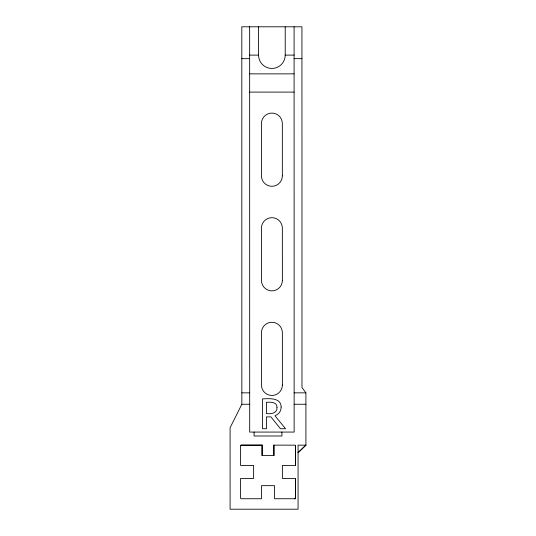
<?xml version="1.0" encoding="UTF-8"?>
<svg xmlns="http://www.w3.org/2000/svg" width="536" height="536" viewBox="0 0 536 536"><rect width="100%" height="100%" fill="white"/><g stroke="black" fill="none" stroke-linecap="round" stroke-linejoin="round"><path stroke-width="0.8" d="M261.983 445.141L241.066 445.141L240.543 445.697L241.066 445.175L261.983 445.141L261.99 455.6L274.017 455.6L274.017 445.141L294.927 445.148L295.457 445.671L295.457 465.402L282.385 465.402L282.385 478.474L295.463 478.474L295.463 498.741L294.88 498.741L295.463 498.219L294.88 498.741M295.463 478.474L295.463 498.741L274.546 498.741L274.539 485.663L261.468 485.67L261.468 498.741L241.073 498.741L240.55 498.219L240.55 478.481L253.622 478.474L253.622 465.402L240.55 465.402L240.543 445.664M241.85 404.258L230.085 427.755L230.098 509.2L298.076 509.2L298.07 445.141L305.915 445.141L305.909 392.848L301.982 387.555L301.942 26.8L241.81 26.8L241.85 404.258L249.696 404.258M258.54 26.8L258.546 55.121A13.333 13.333 0 0 0 271.879 68.454A13.333 13.333 0 0 0 285.212 55.121L294.103 55.087M249.655 55.121L258.546 55.121M241.81 58.659L249.655 58.659M294.103 58.659L301.949 58.659M249.655 73.861L294.103 73.861M249.655 92.098L294.103 92.098M241.85 392.848L249.689 392.848M294.143 392.848L305.909 392.848M294.143 404.258L305.909 404.258M295.457 445.664L295.457 465.402M294.096 26.8L294.143 432.07L249.696 432.07L249.649 26.8M285.212 26.8L285.212 55.121M281.923 432.07L281.923 435.989L254.071 435.989L254.071 432.07M273.809 444.981L273.809 455.6M262.191 444.981L262.191 455.6M281.145 407.005C281.333 410.985 278.613 414.442 274.955 415.755L285.574 428.74L280.429 428.74L270.968 416.881L266.446 416.881L266.446 428.74L262.473 428.74L262.473 398.905C268.905 398.543 281.099 397.478 281.145 407.005M276.998 407.3C277.574 413.249 270.881 414.274 266.446 413.571L266.446 402.315C270.251 402.047 277.179 401.833 276.998 407.3M305.915 445.141L298.07 452.659L305.915 445.141M282.351 175.835L282.345 123.541A10.459 10.459 0 0 0 271.886 113.083A10.459 10.459 0 0 0 261.427 123.541L261.434 175.835A10.459 10.459 0 0 0 271.893 186.294A10.459 10.459 0 0 0 282.351 175.835M282.365 280.422L282.358 228.128A10.459 10.459 0 0 0 271.893 217.67A10.459 10.459 0 0 0 261.441 228.128L261.447 280.422A10.459 10.459 0 0 0 271.906 290.88A10.459 10.459 0 0 0 282.365 280.422M282.372 385.002L282.365 332.715A10.459 10.459 0 0 0 271.906 322.257A10.459 10.459 0 0 0 261.447 332.715L261.454 385.002A10.459 10.459 0 0 0 271.92 395.461A10.459 10.459 0 0 0 282.378 385.002"/></g></svg>
